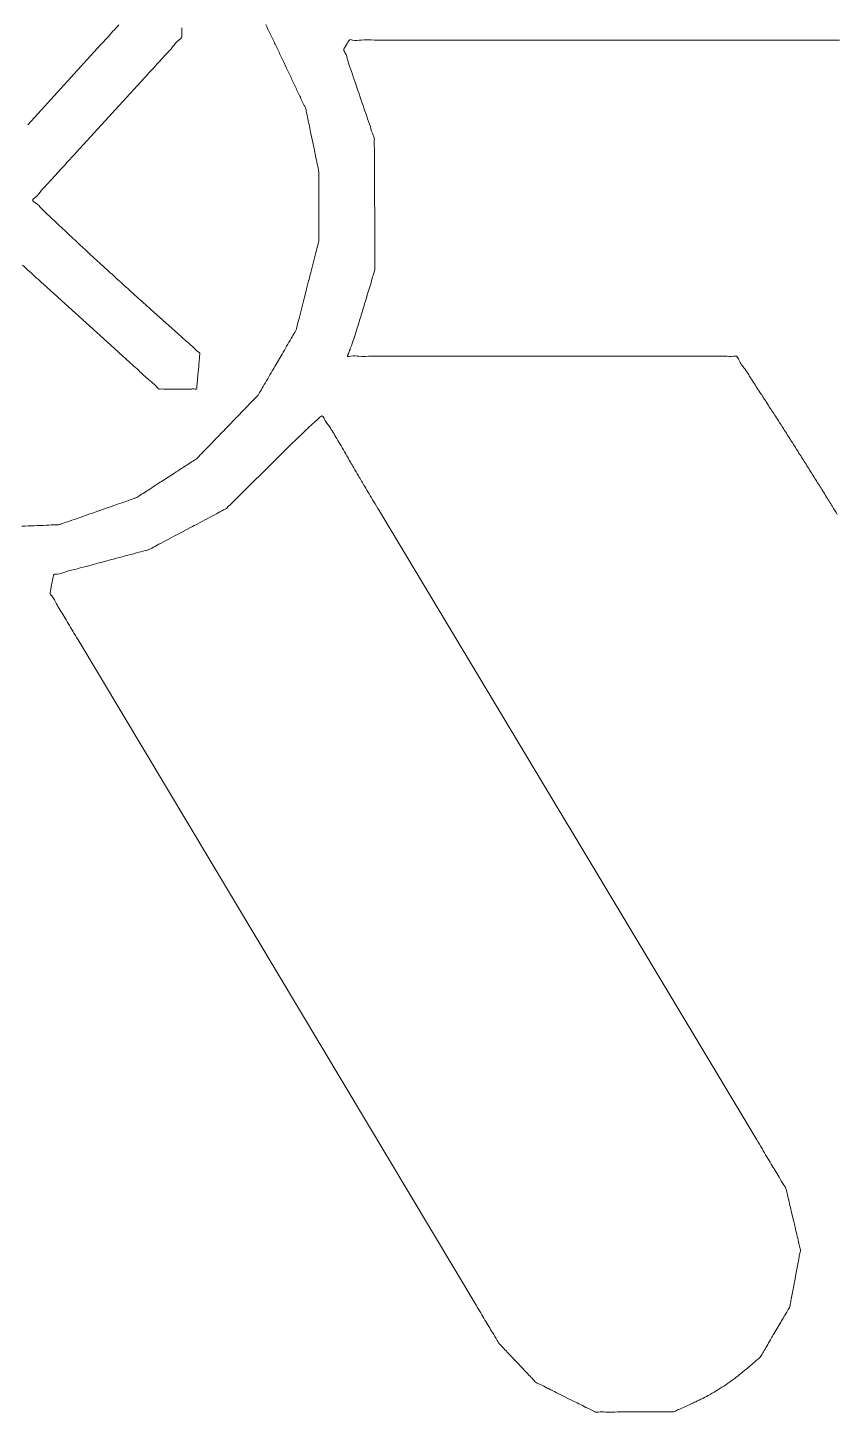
# Model space of a CAD drawing. Header units: millimetres. Extents: x 547 to 653, y 420 to 480.
# Drawn here: x 604.59 to 608.04, y 425.69 to 431.59 of the extents above; entities that cross this region are included whole.
import ezdxf

# ---------------------------------------------------------------- set-up
doc = ezdxf.new("R2010")
doc.units = ezdxf.units.MM

msp = doc.modelspace()

# ---------------------------------------------------------------- linework, layer by layer
at = {"color": 7, "linetype": 'Continuous', "lineweight": 15}
for p, q in [((604.9038, 431.517), (604.5932, 431.1769)), ((605.955, 431.5235), (605.946, 431.509)), ((607.8874, 431.5377), (606.1774, 431.5377)), ((605.6961, 431.4182), (605.683, 431.4458)), ((604.8004, 431.0595), (605.0907, 431.3767)), ((606.005, 431.309), (606.0098, 431.2949)), ((605.8079, 431.101), (605.7986, 431.1459)), ((606.0704, 431.0031), (606.0719, 430.6519)), ((605.8337, 430.8184), (605.8337, 430.8675)), ((604.7604, 430.7177), (604.7495, 430.728)), ((605.7817, 430.4787), (605.7888, 430.5068)), ((604.6602, 430.4987), (604.9789, 430.2099)), ((605.2218, 430.2981), (605.1168, 430.3919)), ((606.032, 430.4255), (606.0288, 430.4147)), ((605.9703, 430.2306), (605.9692, 430.2277)), ((605.6501, 430.1546), (605.677, 430.2007)), ((606.1958, 430.1915), (607.4429, 430.1915)), ((605.3194, 430.1224), (605.3218, 430.1478)), ((605.2272, 430.0518), (605.2391, 430.0518)), ((607.7391, 429.9975), (607.7492, 429.982)), ((605.4345, 429.8807), (605.4539, 429.9008)), ((605.6384, 429.7404), (605.5054, 429.6083)), ((605.1759, 429.6663), (605.2184, 429.6939)), ((604.881, 429.5279), (604.9358, 429.5471)), ((607.6989, 426.855), (606.0903, 429.5343)), ((605.2871, 429.4621), (605.2321, 429.4329)), ((604.9217, 429.3178), (604.8916, 429.3098)), ((604.6979, 429.2314), (604.694, 429.2117)), ((604.8081, 428.9838), (606.5034, 426.1511)), ((607.8567, 426.5075), (607.8464, 426.5512)), ((607.8612, 426.2565), (607.8687, 426.2968)), ((607.7726, 426.0292), (607.7936, 426.065)), ((606.6742, 425.911), (606.7005, 425.8834)), ((606.8761, 425.7635), (606.8949, 425.7541)), ((607.4391, 425.7397), (607.4466, 425.7432)), ((607.1662, 425.6962), (607.1909, 425.6963))]:
    msp.add_line(p, q, dxfattribs=at)
for points in [[(604.9567, 431.575), (604.948, 431.5655), (604.9393, 431.5559), (604.9306, 431.5464)], [(604.9814, 431.602), (604.9732, 431.5929), (604.965, 431.584), (604.9567, 431.575)], [(605.2495, 431.5544), (605.2493, 431.5578), (605.2495, 431.5611), (605.2495, 431.5644)], [(605.2495, 431.5774), (605.2495, 431.5817), (605.2495, 431.5861), (605.2495, 431.5904)], [(605.2495, 431.5644), (605.2496, 431.5687), (605.2495, 431.573), (605.2495, 431.5774)], [(605.624, 431.5701), (605.6184, 431.5814), (605.6125, 431.5926), (605.6076, 431.6046)], [(605.6453, 431.5252), (605.6383, 431.5402), (605.6313, 431.5553), (605.624, 431.5701)], [(604.9306, 431.5464), (604.9217, 431.5366), (604.9127, 431.5268), (604.9038, 431.517)], [(605.1701, 431.4635), (605.184, 431.4783), (605.1986, 431.4928), (605.2109, 431.5082)], [(605.2109, 431.5082), (605.2194, 431.5188), (605.2268, 431.5298), (605.2391, 431.5389)], [(605.2391, 431.5389), (605.2436, 431.5423), (605.2488, 431.5455), (605.2495, 431.5504)], [(605.2495, 431.5504), (605.2497, 431.5516), (605.2496, 431.553), (605.2495, 431.5544)], [(605.6666, 431.4803), (605.6595, 431.4953), (605.6523, 431.5102), (605.6453, 431.5252)], [(605.9431, 431.5044), (605.9424, 431.5032), (605.9417, 431.5021), (605.9409, 431.5009)], [(605.946, 431.509), (605.945, 431.5075), (605.9441, 431.506), (605.9431, 431.5044)], [(605.9578, 431.5282), (605.9569, 431.5266), (605.9559, 431.5251), (605.955, 431.5235)], [(605.9606, 431.5328), (605.9597, 431.5312), (605.9587, 431.5297), (605.9578, 431.5282)], [(605.9628, 431.5363), (605.9621, 431.5351), (605.9614, 431.5339), (605.9606, 431.5328)], [(605.9637, 431.5377), (605.9634, 431.5373), (605.9631, 431.5368), (605.9628, 431.5363)], [(605.9768, 431.5377), (605.9717, 431.539), (605.9662, 431.541), (605.9637, 431.5377)], [(606.0136, 431.5377), (606.0019, 431.5366), (605.991, 431.5342), (605.9768, 431.5377)], [(606.0706, 431.5377), (606.0514, 431.5381), (606.0316, 431.5395), (606.0136, 431.5377)], [(606.1031, 431.5377), (606.0923, 431.5377), (606.0815, 431.5375), (606.0706, 431.5377)], [(606.1388, 431.5377), (606.1269, 431.5377), (606.1149, 431.5378), (606.1031, 431.5377)], [(606.1774, 431.5377), (606.1646, 431.5377), (606.1517, 431.5377), (606.1388, 431.5377)], [(607.926, 431.5377), (607.9131, 431.5377), (607.9002, 431.5377), (607.8874, 431.5377)], [(607.9618, 431.5377), (607.9498, 431.5377), (607.9379, 431.5377), (607.926, 431.5377)], [(607.9943, 431.5377), (607.9834, 431.5377), (607.9726, 431.5377), (607.9618, 431.5377)], [(608.0512, 431.5377), (608.0323, 431.5382), (608.0133, 431.5378), (607.9943, 431.5377)], [(605.1448, 431.436), (605.1532, 431.4452), (605.1615, 431.4544), (605.1701, 431.4635)], [(605.683, 431.4458), (605.6775, 431.4573), (605.6721, 431.4688), (605.6666, 431.4803)], [(605.9401, 431.4995), (605.9379, 431.4952), (605.9419, 431.4902), (605.9449, 431.4854)], [(605.9409, 431.5009), (605.9406, 431.5004), (605.9403, 431.4999), (605.9401, 431.4995)], [(605.9449, 431.4854), (605.9524, 431.4732), (605.954, 431.4617), (605.9569, 431.4501)], [(605.9569, 431.4501), (605.9607, 431.435), (605.967, 431.4196), (605.9725, 431.4042)], [(605.0907, 431.3767), (605.0998, 431.3867), (605.109, 431.3968), (605.1181, 431.4068)], [(605.1181, 431.4068), (605.127, 431.4165), (605.136, 431.4262), (605.1448, 431.436)], [(605.7125, 431.3837), (605.707, 431.3952), (605.7015, 431.4067), (605.6961, 431.4182)], [(605.9725, 431.4042), (605.9781, 431.3889), (605.983, 431.3737), (605.9882, 431.3584)], [(605.7338, 431.3388), (605.7266, 431.3537), (605.7195, 431.3687), (605.7125, 431.3837)], [(605.7551, 431.2939), (605.7482, 431.309), (605.7409, 431.3239), (605.7338, 431.3388)], [(605.9882, 431.3584), (605.9921, 431.3467), (605.9962, 431.3349), (606.0002, 431.3231)], [(605.7714, 431.2594), (605.7653, 431.2707), (605.7603, 431.2824), (605.7551, 431.2939)], [(606.0002, 431.3231), (606.0018, 431.3184), (606.0034, 431.3137), (606.005, 431.309)], [(606.0098, 431.2949), (606.0138, 431.2832), (606.0178, 431.2714), (606.0218, 431.2597)], [(605.778, 431.2456), (605.7765, 431.2505), (605.7739, 431.2549), (605.7714, 431.2594)], [(605.7801, 431.2356), (605.7795, 431.239), (605.779, 431.2424), (605.778, 431.2456)], [(605.7852, 431.2107), (605.7834, 431.219), (605.7815, 431.2272), (605.7801, 431.2356)], [(605.7919, 431.1783), (605.7897, 431.1891), (605.7876, 431.2), (605.7852, 431.2107)], [(606.0218, 431.2597), (606.027, 431.2444), (606.0321, 431.2291), (606.0374, 431.2138)], [(606.0374, 431.2138), (606.0427, 431.1986), (606.0482, 431.1833), (606.0531, 431.168)], [(605.7986, 431.1459), (605.7964, 431.1567), (605.7941, 431.1675), (605.7919, 431.1783)], [(606.0531, 431.168), (606.0568, 431.1562), (606.0602, 431.1443), (606.0651, 431.1327)], [(605.8131, 431.0761), (605.8114, 431.0844), (605.8096, 431.0927), (605.8079, 431.101)], [(606.0651, 431.1327), (606.0671, 431.1281), (606.0693, 431.1235), (606.0699, 431.1186)], [(606.0699, 431.1094), (606.0696, 431.1011), (606.0699, 431.0929), (606.07, 431.0847)], [(606.0699, 431.1186), (606.0703, 431.1156), (606.0701, 431.1125), (606.0699, 431.1094)], [(604.773, 431.0295), (604.7821, 431.0395), (604.7913, 431.0495), (604.8004, 431.0595)], [(605.8198, 431.0437), (605.8175, 431.0545), (605.8153, 431.0653), (605.8131, 431.0761)], [(605.8265, 431.0113), (605.8244, 431.0221), (605.8221, 431.0329), (605.8198, 431.0437)], [(606.07, 431.0847), (606.0703, 431.0727), (606.0702, 431.0607), (606.0702, 431.0487)], [(606.0702, 431.0487), (606.0702, 431.0413), (606.0703, 431.0339), (606.0703, 431.0266)], [(604.7188, 430.9703), (604.7276, 430.98), (604.7366, 430.9898), (604.7455, 430.9995)], [(604.7455, 430.9995), (604.7547, 431.0095), (604.7638, 431.0195), (604.773, 431.0295)], [(605.8317, 430.9864), (605.8296, 430.9947), (605.8281, 431.003), (605.8265, 431.0113)], [(605.8337, 430.9764), (605.8334, 430.9798), (605.8325, 430.9831), (605.8317, 430.9864)], [(605.8337, 430.9655), (605.8339, 430.9692), (605.8341, 430.9728), (605.8337, 430.9764)], [(606.0703, 431.0266), (606.0703, 431.0187), (606.0704, 431.0109), (606.0704, 431.0031)], [(604.6527, 430.8981), (604.6646, 430.9129), (604.6796, 430.9278), (604.6935, 430.9427)], [(604.6935, 430.9427), (604.7022, 430.9519), (604.7104, 430.9611), (604.7188, 430.9703)], [(605.8337, 430.9383), (605.8336, 430.9474), (605.8334, 430.9564), (605.8337, 430.9655)], [(605.8337, 430.9029), (605.8338, 430.9147), (605.8339, 430.9265), (605.8337, 430.9383)], [(604.6141, 430.8559), (604.6139, 430.8596), (604.6197, 430.8635), (604.6246, 430.8673)], [(604.6249, 430.8457), (604.6201, 430.849), (604.6143, 430.8524), (604.6141, 430.8559)], [(604.6246, 430.8673), (604.6377, 430.8777), (604.6445, 430.8879), (604.6527, 430.8981)], [(605.8337, 430.8675), (605.8337, 430.8793), (605.8337, 430.8911), (605.8337, 430.9029)], [(604.652, 430.8201), (604.644, 430.8286), (604.6372, 430.8373), (604.6249, 430.8457)], [(604.6872, 430.7868), (604.6752, 430.7979), (604.6625, 430.809), (604.652, 430.8201)], [(605.8337, 430.7912), (605.8337, 430.8003), (605.8337, 430.8094), (605.8337, 430.8184)], [(604.7224, 430.7536), (604.7108, 430.7647), (604.6993, 430.7757), (604.6872, 430.7868)], [(604.7495, 430.728), (604.7405, 430.7365), (604.7314, 430.745), (604.7224, 430.7536)], [(605.8337, 430.7558), (605.8337, 430.7676), (605.8337, 430.7794), (605.8337, 430.7912)], [(605.8337, 430.7204), (605.8339, 430.7322), (605.8338, 430.744), (605.8337, 430.7558)], [(604.7862, 430.6935), (604.7775, 430.7016), (604.7689, 430.7097), (604.7604, 430.7177)], [(604.8158, 430.6659), (604.8059, 430.6751), (604.796, 430.6843), (604.7862, 430.6935)], [(605.8301, 430.6682), (605.8316, 430.6729), (605.8332, 430.6775), (605.8337, 430.6822)], [(605.8337, 430.6931), (605.8334, 430.7023), (605.8336, 430.7113), (605.8337, 430.7204)], [(605.8337, 430.6822), (605.8341, 430.6858), (605.8339, 430.6895), (605.8337, 430.6931)], [(604.8487, 430.6355), (604.8377, 430.6456), (604.8268, 430.6557), (604.8158, 430.6659)], [(604.8772, 430.6092), (604.8677, 430.618), (604.8582, 430.6267), (604.8487, 430.6355)], [(605.8095, 430.5875), (605.8134, 430.6027), (605.8175, 430.6179), (605.8212, 430.6331)], [(605.8212, 430.6331), (605.824, 430.6448), (605.8265, 430.6566), (605.8301, 430.6682)], [(606.0719, 430.6519), (606.072, 430.6445), (606.072, 430.6371), (606.072, 430.6297)], [(606.072, 430.6297), (606.0721, 430.6177), (606.0723, 430.6057), (606.0722, 430.5938)], [(604.5706, 430.5799), (604.5804, 430.5711), (604.5902, 430.5622), (604.5999, 430.5533)], [(604.907, 430.5819), (604.897, 430.591), (604.8871, 430.6001), (604.8772, 430.6092)], [(604.9376, 430.5539), (604.9274, 430.5632), (604.9172, 430.5725), (604.907, 430.5819)], [(605.7978, 430.5419), (605.8017, 430.5571), (605.8055, 430.5723), (605.8095, 430.5875)], [(606.0722, 430.5938), (606.0721, 430.5855), (606.0718, 430.5773), (606.0723, 430.569)], [(606.0723, 430.569), (606.0725, 430.5659), (606.0727, 430.5628), (606.0723, 430.5598)], [(604.5999, 430.5533), (604.61, 430.5442), (604.62, 430.5351), (604.6301, 430.526)], [(604.6301, 430.526), (604.6401, 430.5169), (604.6502, 430.5078), (604.6602, 430.4987)], [(604.9674, 430.5267), (604.9575, 430.5358), (604.9476, 430.5448), (604.9376, 430.5539)], [(604.9973, 430.4996), (604.9873, 430.5086), (604.9774, 430.5177), (604.9674, 430.5267)], [(605.7888, 430.5068), (605.7918, 430.5185), (605.7948, 430.5302), (605.7978, 430.5419)], [(606.061, 430.5222), (606.0578, 430.5105), (606.0541, 430.4989), (606.0506, 430.4873)], [(606.0691, 430.5491), (606.0659, 430.5402), (606.0636, 430.5312), (606.061, 430.5222)], [(606.0723, 430.5598), (606.0719, 430.5561), (606.0704, 430.5526), (606.0691, 430.5491)], [(605.027, 430.4726), (605.0171, 430.4816), (605.0072, 430.4906), (604.9973, 430.4996)], [(605.058, 430.4446), (605.0477, 430.454), (605.0373, 430.4633), (605.027, 430.4726)], [(605.0881, 430.4176), (605.078, 430.4266), (605.068, 430.4356), (605.058, 430.4446)], [(605.761, 430.398), (605.7648, 430.4133), (605.7688, 430.4284), (605.7727, 430.4436)], [(605.7727, 430.4436), (605.7757, 430.4553), (605.7787, 430.467), (605.7817, 430.4787)], [(606.0401, 430.4523), (606.0374, 430.4434), (606.0347, 430.4344), (606.032, 430.4255)], [(606.0506, 430.4873), (606.047, 430.4756), (606.0436, 430.464), (606.0401, 430.4523)], [(605.1168, 430.3919), (605.1072, 430.4005), (605.0976, 430.409), (605.0881, 430.4176)], [(605.7494, 430.3524), (605.7535, 430.3675), (605.7572, 430.3828), (605.761, 430.398)], [(606.0288, 430.4147), (606.0256, 430.4042), (606.0224, 430.3936), (606.0192, 430.3831)], [(605.7404, 430.3173), (605.7427, 430.3293), (605.7462, 430.3408), (605.7494, 430.3524)], [(606.0097, 430.352), (606.0066, 430.3421), (606.0035, 430.3322), (606.0005, 430.3224)], [(606.0192, 430.3831), (606.0161, 430.3727), (606.0129, 430.3623), (606.0097, 430.352)], [(605.24, 430.2818), (605.2339, 430.2873), (605.2279, 430.2927), (605.2218, 430.2981)], [(605.2577, 430.2661), (605.2518, 430.2713), (605.2459, 430.2766), (605.24, 430.2818)], [(605.6964, 430.2341), (605.703, 430.2452), (605.7096, 430.2562), (605.7159, 430.2674)], [(605.7159, 430.2674), (605.7207, 430.276), (605.7254, 430.2847), (605.7308, 430.293)], [(605.7308, 430.293), (605.733, 430.2964), (605.7353, 430.2997), (605.7368, 430.3033)], [(605.7368, 430.3033), (605.7387, 430.3077), (605.7394, 430.3125), (605.7404, 430.3173)], [(605.9877, 430.2821), (605.9843, 430.2715), (605.9808, 430.261), (605.9773, 430.2504)], [(606.0005, 430.3224), (605.9962, 430.3089), (605.992, 430.2955), (605.9877, 430.2821)], [(604.9789, 430.2099), (604.9889, 430.2008), (604.999, 430.1917), (605.009, 430.1826)], [(605.2744, 430.2512), (605.2687, 430.2561), (605.2632, 430.2611), (605.2577, 430.2661)], [(605.3014, 430.227), (605.2931, 430.2354), (605.2835, 430.2432), (605.2744, 430.2512)], [(605.32, 430.2104), (605.3121, 430.2153), (605.3071, 430.2213), (605.3014, 430.227)], [(605.3269, 430.2042), (605.3262, 430.2069), (605.3229, 430.2086), (605.32, 430.2104)], [(605.677, 430.2007), (605.6835, 430.2119), (605.6899, 430.223), (605.6964, 430.2341)], [(605.9628, 430.211), (605.9615, 430.2079), (605.9603, 430.2047), (605.9592, 430.2016)], [(605.9664, 430.2204), (605.9652, 430.2173), (605.964, 430.2142), (605.9628, 430.211)], [(605.9692, 430.2277), (605.9682, 430.2253), (605.9673, 430.2228), (605.9664, 430.2204)], [(605.9773, 430.2504), (605.975, 430.2438), (605.9728, 430.2371), (605.9703, 430.2306)], [(605.009, 430.1826), (605.0188, 430.1737), (605.0286, 430.1648), (605.0384, 430.156)], [(605.0384, 430.156), (605.0476, 430.1476), (605.0569, 430.1394), (605.0661, 430.1309)], [(605.3218, 430.1478), (605.3223, 430.1539), (605.3228, 430.16), (605.3234, 430.1661)], [(605.3234, 430.1661), (605.3241, 430.1723), (605.3248, 430.1784), (605.3251, 430.1845)], [(605.3251, 430.1845), (605.3254, 430.1891), (605.3254, 430.1937), (605.3264, 430.1986)], [(605.3264, 430.1986), (605.3268, 430.2005), (605.3273, 430.2026), (605.3269, 430.2042)], [(605.6352, 430.129), (605.6402, 430.1375), (605.6451, 430.1461), (605.6501, 430.1546)], [(605.9553, 430.1915), (605.9549, 430.1883), (605.962, 430.1903), (605.9681, 430.1915)], [(605.9564, 430.1944), (605.9559, 430.1934), (605.9554, 430.1923), (605.9553, 430.1915)], [(605.9592, 430.2016), (605.9583, 430.1993), (605.9576, 430.197), (605.9564, 430.1944)], [(605.9681, 430.1915), (605.9851, 430.195), (605.9936, 430.1926), (606.004, 430.1915)], [(606.004, 430.1915), (606.0199, 430.1899), (606.0401, 430.1912), (606.0589, 430.1915)], [(606.0589, 430.1915), (606.0697, 430.1917), (606.0801, 430.1916), (606.0906, 430.1915)], [(606.0906, 430.1915), (606.102, 430.1915), (606.1137, 430.1915), (606.1252, 430.1915)], [(606.1252, 430.1915), (606.1377, 430.1915), (606.1501, 430.1915), (606.1625, 430.1915)], [(606.1625, 430.1915), (606.1736, 430.1915), (606.1847, 430.1915), (606.1958, 430.1915)], [(607.4429, 430.1915), (607.4544, 430.1915), (607.466, 430.1915), (607.4775, 430.1915)], [(607.4775, 430.1915), (607.4881, 430.1915), (607.4986, 430.1914), (607.5092, 430.1915)], [(607.5092, 430.1915), (607.5276, 430.1917), (607.5463, 430.1923), (607.5641, 430.1915)], [(607.5641, 430.1915), (607.5758, 430.191), (607.5872, 430.1899), (607.6, 430.1915)], [(607.6, 430.1915), (607.6046, 430.1921), (607.6094, 430.193), (607.6129, 430.1915)], [(607.6129, 430.1915), (607.6179, 430.1894), (607.6202, 430.1823), (607.623, 430.176)], [(607.623, 430.176), (607.6298, 430.1602), (607.6393, 430.1493), (607.6482, 430.1372)], [(605.0661, 430.1309), (605.0809, 430.1171), (605.0955, 430.1026), (605.1109, 430.0902)], [(605.1109, 430.0902), (605.1215, 430.0817), (605.1325, 430.0741), (605.1418, 430.0622)], [(605.3148, 430.0716), (605.3157, 430.0774), (605.316, 430.0837), (605.3165, 430.0899)], [(605.3165, 430.0899), (605.317, 430.0961), (605.3176, 430.1022), (605.3182, 430.1083)], [(605.3182, 430.1083), (605.3186, 430.113), (605.319, 430.1177), (605.3194, 430.1224)], [(605.5963, 430.0623), (605.6029, 430.0733), (605.6093, 430.0845), (605.6158, 430.0956)], [(605.6158, 430.0956), (605.6222, 430.1068), (605.6287, 430.1179), (605.6352, 430.129)], [(607.6482, 430.1372), (607.6597, 430.1215), (607.6702, 430.1039), (607.681, 430.0867)], [(605.1418, 430.0622), (605.1453, 430.0578), (605.1485, 430.0528), (605.1533, 430.0518)], [(605.1533, 430.0518), (605.1551, 430.0515), (605.1572, 430.0517), (605.1592, 430.0518)], [(605.1592, 430.0518), (605.1643, 430.0522), (605.1691, 430.0519), (605.174, 430.0518)], [(605.174, 430.0518), (605.1804, 430.0517), (605.1868, 430.0518), (605.1932, 430.0518)], [(605.1932, 430.0518), (605.1996, 430.0519), (605.206, 430.0518), (605.2124, 430.0518)], [(605.2124, 430.0518), (605.2174, 430.0518), (605.2223, 430.0518), (605.2272, 430.0518)], [(605.2391, 430.0518), (605.244, 430.0518), (605.2489, 430.0518), (605.2539, 430.0518)], [(605.2539, 430.0518), (605.2602, 430.0518), (605.2666, 430.0519), (605.2731, 430.0518)], [(605.2731, 430.0518), (605.2796, 430.0517), (605.2862, 430.0515), (605.2923, 430.0518)], [(605.2923, 430.0518), (605.297, 430.0521), (605.3013, 430.0528), (605.3071, 430.0518)], [(605.3071, 430.0518), (605.3094, 430.0514), (605.312, 430.0508), (605.313, 430.0518)], [(605.313, 430.0518), (605.314, 430.0528), (605.3137, 430.0552), (605.3135, 430.0575)], [(605.3135, 430.0575), (605.3132, 430.063), (605.3142, 430.0671), (605.3148, 430.0716)], [(605.5754, 430.0264), (605.5777, 430.0296), (605.5795, 430.0332), (605.5814, 430.0367)], [(605.5814, 430.0367), (605.586, 430.0455), (605.5913, 430.0538), (605.5963, 430.0623)], [(607.681, 430.0867), (607.6918, 430.0696), (607.7029, 430.053), (607.7139, 430.0363)], [(607.7139, 430.0363), (607.7223, 430.0234), (607.7307, 430.0104), (607.7391, 429.9975)], [(605.5098, 429.9586), (605.5204, 429.9694), (605.531, 429.9802), (605.5414, 429.9913)], [(605.5414, 429.9913), (605.5494, 429.9997), (605.5571, 430.0083), (605.5657, 430.0164)], [(605.5657, 430.0164), (605.5691, 430.0196), (605.5727, 430.0227), (605.5754, 430.0264)], [(607.7492, 429.982), (607.754, 429.9746), (607.7588, 429.9671), (607.7637, 429.9597)], [(605.4539, 429.9008), (605.462, 429.9092), (605.4701, 429.9176), (605.4782, 429.9259)], [(605.4782, 429.9259), (605.4887, 429.9368), (605.4992, 429.9477), (605.5098, 429.9586)], [(605.82, 429.9156), (605.811, 429.9078), (605.8017, 429.8989), (605.7926, 429.8903)], [(605.8384, 429.9318), (605.8317, 429.9253), (605.8259, 429.9207), (605.82, 429.9156)], [(605.8464, 429.9375), (605.8439, 429.9373), (605.8411, 429.9344), (605.8384, 429.9318)], [(605.8568, 429.9253), (605.8537, 429.9311), (605.8505, 429.9379), (605.8464, 429.9375)], [(605.8789, 429.8916), (605.8717, 429.9018), (605.8645, 429.9106), (605.8568, 429.9253)], [(607.7637, 429.9597), (607.7688, 429.9518), (607.7739, 429.9438), (607.7791, 429.9358)], [(607.7791, 429.9358), (607.7845, 429.9274), (607.7899, 429.919), (607.7953, 429.9106)], [(605.3786, 429.823), (605.3891, 429.8339), (605.3997, 429.8447), (605.4102, 429.8556)], [(605.4102, 429.8556), (605.4183, 429.864), (605.4264, 429.8724), (605.4345, 429.8807)], [(605.7595, 429.8588), (605.7533, 429.8528), (605.747, 429.8468), (605.7408, 429.8408)], [(605.7769, 429.8754), (605.7711, 429.8699), (605.7653, 429.8643), (605.7595, 429.8588)], [(605.7926, 429.8903), (605.7873, 429.8853), (605.7821, 429.8803), (605.7769, 429.8754)], [(605.91, 429.8408), (605.8998, 429.8582), (605.8894, 429.8764), (605.8789, 429.8916)], [(607.7953, 429.9106), (607.8003, 429.9029), (607.8052, 429.8952), (607.8101, 429.8874)], [(607.8101, 429.8874), (607.8152, 429.8795), (607.8203, 429.8715), (607.8254, 429.8635)], [(607.8254, 429.8635), (607.8306, 429.8554), (607.8359, 429.8472), (607.8411, 429.839)], [(605.347, 429.7903), (605.3577, 429.801), (605.3681, 429.812), (605.3786, 429.823)], [(605.7072, 429.8082), (605.7013, 429.8024), (605.6954, 429.7966), (605.6894, 429.7908)], [(605.7244, 429.8249), (605.7187, 429.8194), (605.7129, 429.8138), (605.7072, 429.8082)], [(605.7408, 429.8408), (605.7353, 429.8355), (605.7299, 429.8302), (605.7244, 429.8249)], [(605.9284, 429.8099), (605.9223, 429.8202), (605.9162, 429.8303), (605.91, 429.8408)], [(605.9481, 429.7763), (605.9415, 429.7876), (605.935, 429.7988), (605.9284, 429.8099)], [(607.8411, 429.839), (607.8461, 429.8311), (607.8511, 429.8232), (607.8561, 429.8153)], [(607.8561, 429.8153), (607.8612, 429.8074), (607.8662, 429.7994), (607.8713, 429.7914)], [(605.2799, 429.7337), (605.2877, 429.7389), (605.2954, 429.7442), (605.3036, 429.749)], [(605.3036, 429.749), (605.3068, 429.7509), (605.3101, 429.7528), (605.313, 429.7551)], [(605.313, 429.7551), (605.3166, 429.758), (605.3196, 429.7617), (605.3227, 429.7652)], [(605.3227, 429.7652), (605.3305, 429.774), (605.3388, 429.782), (605.347, 429.7903)], [(605.6558, 429.7576), (605.65, 429.7519), (605.6442, 429.7462), (605.6384, 429.7404)], [(605.6728, 429.7744), (605.6671, 429.7688), (605.6614, 429.7632), (605.6558, 429.7576)], [(605.6894, 429.7908), (605.6839, 429.7853), (605.6783, 429.7799), (605.6728, 429.7744)], [(605.9686, 429.7407), (605.9617, 429.7526), (605.9549, 429.7644), (605.9481, 429.7763)], [(605.9823, 429.717), (605.9777, 429.7249), (605.9731, 429.7328), (605.9686, 429.7407)], [(607.8713, 429.7914), (607.8764, 429.7833), (607.8815, 429.7753), (607.8866, 429.7673)], [(607.8866, 429.7673), (607.8917, 429.7592), (607.8967, 429.7512), (607.9018, 429.7432)], [(607.9018, 429.7432), (607.9068, 429.7352), (607.9119, 429.7272), (607.9169, 429.7192)], [(605.2184, 429.6939), (605.2287, 429.7005), (605.2389, 429.7072), (605.2492, 429.7138)], [(605.2492, 429.7138), (605.2594, 429.7204), (605.2698, 429.727), (605.2799, 429.7337)], [(606.0026, 429.6824), (605.9958, 429.6939), (605.989, 429.7055), (605.9823, 429.717)], [(606.0292, 429.6373), (606.0203, 429.6523), (606.0114, 429.6674), (606.0026, 429.6824)], [(607.9169, 429.7192), (607.9219, 429.7113), (607.9269, 429.7033), (607.9319, 429.6954)], [(607.9319, 429.6954), (607.937, 429.6872), (607.9421, 429.679), (607.9473, 429.6708)], [(605.0907, 429.6112), (605.101, 429.6177), (605.1112, 429.6245), (605.1215, 429.6311)], [(605.1215, 429.6311), (605.1317, 429.6378), (605.142, 429.6444), (605.1522, 429.651)], [(605.1522, 429.651), (605.1601, 429.6561), (605.168, 429.6612), (605.1759, 429.6663)], [(606.0476, 429.6062), (606.0415, 429.6166), (606.0353, 429.627), (606.0292, 429.6373)], [(607.9473, 429.6708), (607.9523, 429.6628), (607.9573, 429.6548), (607.9623, 429.6468)], [(607.9623, 429.6468), (607.9672, 429.639), (607.9721, 429.6312), (607.9769, 429.6234)], [(607.9769, 429.6234), (607.9822, 429.6149), (607.9874, 429.6065), (607.9927, 429.5981)], [(604.9358, 429.5471), (604.949, 429.5517), (604.9622, 429.5564), (604.9754, 429.561)], [(604.9754, 429.561), (604.9886, 429.5655), (605.0019, 429.57), (605.015, 429.5748)], [(605.015, 429.5748), (605.0251, 429.5785), (605.0351, 429.5824), (605.0454, 429.5855)], [(605.0454, 429.5855), (605.0496, 429.5868), (605.0538, 429.5879), (605.0576, 429.5898)], [(605.0576, 429.5898), (605.061, 429.5915), (605.064, 429.5937), (605.0671, 429.5959)], [(605.0671, 429.5959), (605.0748, 429.6014), (605.0828, 429.6062), (605.0907, 429.6112)], [(605.4641, 429.5673), (605.4582, 429.5615), (605.4522, 429.5559), (605.4466, 429.5498)], [(605.4896, 429.5926), (605.4811, 429.5841), (605.4727, 429.5756), (605.4641, 429.5673)], [(605.5054, 429.6083), (605.5001, 429.603), (605.4949, 429.5978), (605.4896, 429.5926)], [(606.068, 429.5719), (606.0612, 429.5833), (606.0544, 429.5948), (606.0476, 429.6062)], [(606.0903, 429.5343), (606.0829, 429.5469), (606.0754, 429.5594), (606.068, 429.5719)], [(607.9927, 429.5981), (607.9977, 429.59), (608.0027, 429.582), (608.0076, 429.5739)], [(608.0076, 429.5739), (608.0123, 429.5663), (608.017, 429.5587), (608.0217, 429.5512)], [(604.7714, 429.4895), (604.7847, 429.4939), (604.7978, 429.4987), (604.811, 429.5033)], [(604.811, 429.5033), (604.8242, 429.508), (604.8374, 429.5126), (604.8506, 429.5172)], [(604.8506, 429.5172), (604.8607, 429.5208), (604.8709, 429.5243), (604.881, 429.5279)], [(605.3972, 429.5206), (605.3841, 429.5133), (605.3708, 429.5064), (605.3575, 429.4995)], [(605.4278, 429.5368), (605.4171, 429.532), (605.4073, 429.5262), (605.3972, 429.5206)], [(605.44, 429.5433), (605.4364, 429.5405), (605.432, 429.5387), (605.4278, 429.5368)], [(605.4466, 429.5498), (605.4445, 429.5475), (605.4424, 429.5452), (605.44, 429.5433)], [(608.0217, 429.5512), (608.0286, 429.5399), (608.0355, 429.5287), (608.0425, 429.5174)], [(604.5689, 429.4676), (604.5862, 429.4684), (604.6035, 429.4692), (604.6209, 429.4699)], [(604.6209, 429.4699), (604.6382, 429.4705), (604.6556, 429.4711), (604.6728, 429.4721)], [(604.6728, 429.4721), (604.6861, 429.4729), (604.6993, 429.4741), (604.7128, 429.4738)], [(604.7128, 429.4738), (604.7182, 429.4738), (604.7236, 429.4734), (604.7288, 429.4745)], [(604.7288, 429.4745), (604.733, 429.4754), (604.737, 429.4772), (604.741, 429.4788)], [(604.741, 429.4788), (604.751, 429.4829), (604.7613, 429.4861), (604.7714, 429.4895)], [(605.3177, 429.4784), (605.3075, 429.4729), (605.2973, 429.4675), (605.2871, 429.4621)], [(605.3575, 429.4995), (605.3442, 429.4925), (605.331, 429.4854), (605.3177, 429.4784)], [(605.1526, 429.3907), (605.1424, 429.3854), (605.1321, 429.3803), (605.122, 429.3744)], [(605.1924, 429.4118), (605.1791, 429.4047), (605.1659, 429.3975), (605.1526, 429.3907)], [(605.2321, 429.4329), (605.2189, 429.4259), (605.2056, 429.4189), (605.1924, 429.4118)], [(604.9593, 429.3278), (604.9468, 429.3245), (604.9342, 429.3211), (604.9217, 429.3178)], [(605.0082, 429.3409), (604.9919, 429.3366), (604.9756, 429.3322), (604.9593, 429.3278)], [(605.0571, 429.3539), (605.0409, 429.3493), (605.0245, 429.3451), (605.0082, 429.3409)], [(605.0948, 429.3639), (605.082, 429.3611), (605.0696, 429.3574), (605.0571, 429.3539)], [(605.1098, 429.3679), (605.105, 429.366), (605.0999, 429.3651), (605.0948, 429.3639)], [(605.122, 429.3744), (605.118, 429.3721), (605.1141, 429.3697), (605.1098, 429.3679)], [(604.7185, 429.2636), (604.7122, 429.2635), (604.705, 429.2641), (604.7034, 429.2596)], [(604.7561, 429.2736), (604.7445, 429.2694), (604.7342, 429.264), (604.7185, 429.2636)], [(604.805, 429.2867), (604.7884, 429.2826), (604.7712, 429.2791), (604.7561, 429.2736)], [(604.8539, 429.2997), (604.8377, 429.2953), (604.8216, 429.2907), (604.805, 429.2867)], [(604.8916, 429.3098), (604.879, 429.3064), (604.8664, 429.3031), (604.8539, 429.2997)], [(604.694, 429.2117), (604.6935, 429.2087), (604.6929, 429.2056), (604.6923, 429.2026)], [(604.6997, 429.2406), (604.6991, 429.2375), (604.6985, 429.2345), (604.6979, 429.2314)], [(604.7015, 429.2497), (604.7008, 429.2467), (604.7003, 429.2436), (604.6997, 429.2406)], [(604.7029, 429.2568), (604.7025, 429.2543), (604.702, 429.2521), (604.7015, 429.2497)], [(604.7034, 429.2596), (604.7031, 429.2588), (604.703, 429.2578), (604.7029, 429.2568)], [(604.6885, 429.1835), (604.6882, 429.1791), (604.6922, 429.1754), (604.6957, 429.1716)], [(604.6891, 429.1864), (604.6889, 429.1854), (604.6886, 429.1845), (604.6885, 429.1835)], [(604.6905, 429.1934), (604.69, 429.1911), (604.6897, 429.1887), (604.6891, 429.1864)], [(604.6923, 429.2026), (604.6916, 429.1995), (604.691, 429.1964), (604.6905, 429.1934)], [(604.6957, 429.1716), (604.7055, 429.1608), (604.7102, 429.149), (604.7161, 429.1375)], [(604.7161, 429.1375), (604.7253, 429.1193), (604.7373, 429.1015), (604.7483, 429.0837)], [(604.7483, 429.0837), (604.7545, 429.0737), (604.7604, 429.0636), (604.7663, 429.0536)], [(604.7663, 429.0536), (604.7729, 429.0424), (604.7796, 429.0313), (604.7863, 429.0202)], [(604.7863, 429.0202), (604.7936, 429.0081), (604.8008, 428.9959), (604.8081, 428.9838)], [(607.7216, 426.8174), (607.714, 426.83), (607.7065, 426.8425), (607.6989, 426.855)], [(607.7424, 426.7828), (607.7354, 426.7944), (607.7285, 426.8059), (607.7216, 426.8174)], [(607.7612, 426.7516), (607.7548, 426.762), (607.7486, 426.7724), (607.7424, 426.7828)], [(607.7946, 426.696), (607.7839, 426.7148), (607.7724, 426.7331), (607.7612, 426.7516)], [(607.8159, 426.6606), (607.8079, 426.6721), (607.8014, 426.6841), (607.7946, 426.696)], [(607.8234, 426.6482), (607.8217, 426.6527), (607.8187, 426.6566), (607.8159, 426.6606)], [(607.8257, 426.6385), (607.825, 426.6418), (607.8245, 426.6451), (607.8234, 426.6482)], [(607.8314, 426.6143), (607.8294, 426.6223), (607.8272, 426.6303), (607.8257, 426.6385)], [(607.8389, 426.5827), (607.8364, 426.5932), (607.834, 426.6038), (607.8314, 426.6143)], [(607.8464, 426.5512), (607.8439, 426.5617), (607.8413, 426.5722), (607.8389, 426.5827)], [(607.8624, 426.4833), (607.8605, 426.4914), (607.8586, 426.4994), (607.8567, 426.5075)], [(607.8699, 426.4517), (607.8674, 426.4622), (607.8649, 426.4728), (607.8624, 426.4833)], [(607.8774, 426.4202), (607.8752, 426.4307), (607.8725, 426.4412), (607.8699, 426.4517)], [(607.8831, 426.3959), (607.8806, 426.404), (607.8791, 426.4121), (607.8774, 426.4202)], [(607.8796, 426.3549), (607.8808, 426.3624), (607.8818, 426.3698), (607.8838, 426.3773)], [(607.8854, 426.3862), (607.8854, 426.3895), (607.8842, 426.3927), (607.8831, 426.3959)], [(607.8838, 426.3773), (607.8845, 426.3803), (607.8855, 426.3833), (607.8854, 426.3862)], [(607.8687, 426.2968), (607.8705, 426.3065), (607.8723, 426.3161), (607.8742, 426.3258)], [(607.8742, 426.3258), (607.876, 426.3355), (607.878, 426.3452), (607.8796, 426.3549)], [(607.8462, 426.176), (607.8481, 426.1856), (607.8498, 426.1954), (607.8516, 426.2051)], [(607.8516, 426.2051), (607.8534, 426.2148), (607.8552, 426.2245), (607.857, 426.2341)], [(607.857, 426.2341), (607.8584, 426.2416), (607.8598, 426.249), (607.8612, 426.2565)], [(606.5034, 426.1511), (606.5101, 426.14), (606.5167, 426.1289), (606.5234, 426.1178)], [(607.8356, 426.1367), (607.8374, 426.1393), (607.8393, 426.1418), (607.8403, 426.1447)], [(607.8403, 426.1447), (607.8414, 426.1475), (607.8416, 426.1506), (607.842, 426.1536)], [(607.842, 426.1536), (607.8429, 426.1612), (607.8446, 426.1686), (607.8462, 426.176)], [(606.5234, 426.1178), (606.5294, 426.1077), (606.5354, 426.0977), (606.5414, 426.0877)], [(606.5414, 426.0877), (606.5521, 426.0697), (606.5626, 426.0516), (606.5736, 426.0339)], [(607.7936, 426.065), (607.7987, 426.0737), (607.8037, 426.0823), (607.8088, 426.0909)], [(607.8088, 426.0909), (607.8139, 426.0995), (607.8191, 426.1081), (607.824, 426.1168)], [(607.824, 426.1168), (607.8277, 426.1235), (607.8313, 426.1302), (607.8356, 426.1367)], [(606.5736, 426.0339), (606.5806, 426.0226), (606.5878, 426.0115), (606.594, 425.9998)], [(607.761, 426.0093), (607.7649, 426.0159), (607.7688, 426.0226), (607.7726, 426.0292)], [(606.594, 425.9998), (606.5962, 425.9956), (606.5983, 425.9914), (606.6012, 425.9878)], [(606.6012, 425.9878), (606.6029, 425.9856), (606.605, 425.9837), (606.607, 425.9817)], [(606.607, 425.9817), (606.612, 425.9767), (606.6168, 425.9715), (606.6216, 425.9663)], [(606.6216, 425.9663), (606.6279, 425.9596), (606.6342, 425.953), (606.6406, 425.9463)], [(607.7306, 425.9575), (607.7359, 425.966), (607.7408, 425.9748), (607.7458, 425.9834)], [(607.7458, 425.9834), (607.7508, 425.9921), (607.7559, 426.0007), (607.761, 426.0093)], [(606.6406, 425.9463), (606.6469, 425.9397), (606.6532, 425.933), (606.6596, 425.9264)], [(606.6596, 425.9264), (606.6644, 425.9212), (606.6693, 425.9161), (606.6742, 425.911)], [(607.6728, 425.8946), (607.6795, 425.9002), (607.6862, 425.9058), (607.6928, 425.9115)], [(607.6928, 425.9115), (607.6978, 425.9159), (607.7027, 425.9204), (607.7082, 425.9245)], [(607.7082, 425.9245), (607.7103, 425.9261), (607.7126, 425.9277), (607.7143, 425.9297)], [(607.7143, 425.9297), (607.7163, 425.932), (607.7176, 425.9348), (607.719, 425.9376)], [(607.719, 425.9376), (607.7225, 425.9446), (607.7266, 425.951), (607.7306, 425.9575)], [(606.7005, 425.8834), (606.7068, 425.8767), (606.7131, 425.8701), (606.7194, 425.8634)], [(606.7194, 425.8634), (606.7257, 425.8567), (606.732, 425.8499), (606.7384, 425.8434)], [(607.6055, 425.8392), (607.6142, 425.8458), (607.6229, 425.8525), (607.6313, 425.8596)], [(607.6313, 425.8596), (607.6333, 425.8613), (607.6354, 425.863), (607.6374, 425.8648)], [(607.6374, 425.8648), (607.6425, 425.8691), (607.6477, 425.8734), (607.6528, 425.8777)], [(607.6528, 425.8777), (607.6595, 425.8834), (607.6661, 425.889), (607.6728, 425.8946)], [(606.7384, 425.8434), (606.7434, 425.8384), (606.7484, 425.8335), (606.753, 425.828)], [(606.753, 425.828), (606.7549, 425.8259), (606.7567, 425.8236), (606.7589, 425.8219)], [(606.7589, 425.8219), (606.7616, 425.8198), (606.765, 425.8186), (606.7683, 425.8172)], [(606.7683, 425.8172), (606.7764, 425.8138), (606.784, 425.8096), (606.7917, 425.8055)], [(606.7917, 425.8055), (606.8017, 425.8003), (606.812, 425.7954), (606.8222, 425.7904)], [(606.8222, 425.7904), (606.8324, 425.7853), (606.8425, 425.7802), (606.8527, 425.7752)], [(607.5088, 425.7759), (607.5201, 425.7824), (607.5312, 425.7892), (607.5422, 425.7961)], [(607.5422, 425.7961), (607.5533, 425.8031), (607.5643, 425.8103), (607.5752, 425.8177)], [(607.5752, 425.8177), (607.5854, 425.8246), (607.5955, 425.8318), (607.6055, 425.8392)], [(606.8527, 425.7752), (606.8605, 425.7713), (606.8683, 425.7674), (606.8761, 425.7635)], [(606.8949, 425.7541), (606.9027, 425.7502), (606.9105, 425.7463), (606.9183, 425.7425)], [(606.9183, 425.7425), (606.9285, 425.7374), (606.9386, 425.7324), (606.9488, 425.7273)], [(606.9488, 425.7273), (606.9589, 425.7221), (606.969, 425.7169), (606.9793, 425.7121)], [(607.3958, 425.72), (607.404, 425.7238), (607.4121, 425.7274), (607.4203, 425.7311)], [(607.4203, 425.7311), (607.4265, 425.734), (607.4328, 425.7369), (607.4391, 425.7397)], [(607.4466, 425.7432), (607.4566, 425.748), (607.4665, 425.7528), (607.4764, 425.7579)], [(607.4764, 425.7579), (607.4873, 425.7636), (607.4981, 425.7696), (607.5088, 425.7759)], [(606.9793, 425.7121), (606.9871, 425.7084), (606.9951, 425.705), (607.0027, 425.7004)], [(607.0027, 425.7004), (607.0058, 425.6986), (607.0088, 425.6966), (607.0121, 425.6957)], [(607.0121, 425.6957), (607.016, 425.6947), (607.0202, 425.6954), (607.0244, 425.6958)], [(607.0244, 425.6958), (607.0349, 425.6967), (607.045, 425.6961), (607.0552, 425.6959)], [(607.0552, 425.6959), (607.0685, 425.6955), (607.0819, 425.6959), (607.0953, 425.696)], [(607.0953, 425.696), (607.1087, 425.6961), (607.122, 425.6961), (607.1354, 425.6961)], [(607.1354, 425.6961), (607.1457, 425.6962), (607.1559, 425.6962), (607.1662, 425.6962)], [(607.1909, 425.6963), (607.2012, 425.6964), (607.2114, 425.6964), (607.2217, 425.6964)], [(607.2217, 425.6964), (607.2351, 425.6965), (607.2484, 425.6966), (607.2618, 425.6966)], [(607.2618, 425.6966), (607.2752, 425.6965), (607.2886, 425.6963), (607.3019, 425.6967)], [(607.3019, 425.6967), (607.3121, 425.697), (607.3222, 425.6977), (607.3327, 425.6968)], [(607.3327, 425.6968), (607.3369, 425.6964), (607.3411, 425.6958), (607.345, 425.6968)], [(607.345, 425.6968), (607.3476, 425.6975), (607.3501, 425.699), (607.3525, 425.7003)], [(607.3525, 425.7003), (607.3587, 425.7036), (607.3651, 425.7061), (607.3714, 425.7088)], [(607.3714, 425.7088), (607.3795, 425.7124), (607.3877, 425.7162), (607.3958, 425.72)]]:
    msp.add_open_spline(points, degree=3, dxfattribs=at)

doc.saveas('drawing.dxf')
